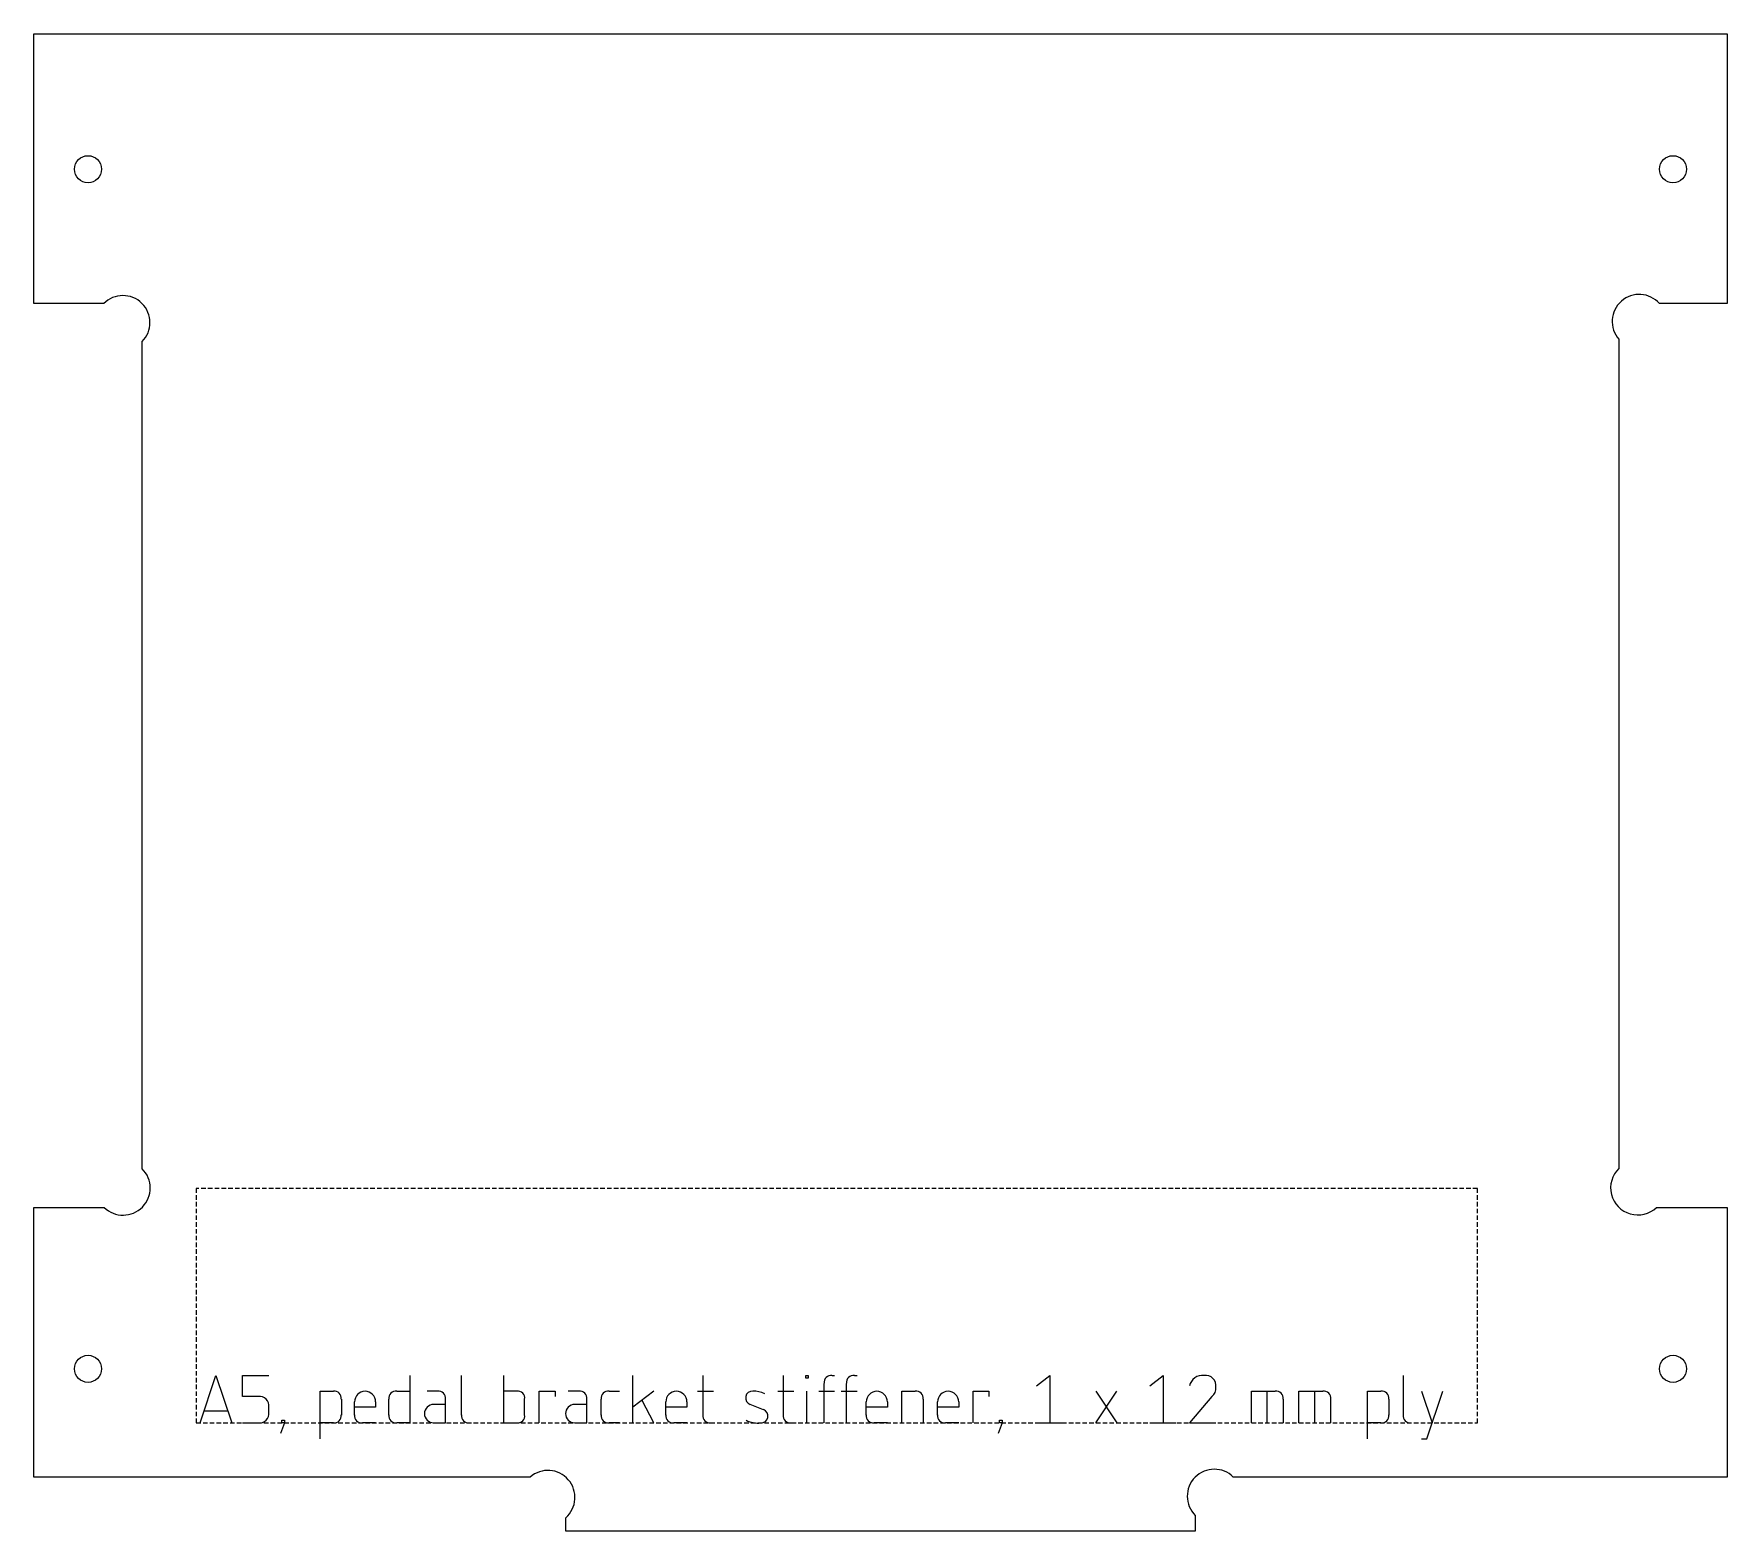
# Model space of a CAD drawing. Header units: millimetres. Extents: x -329 to -141, y -182 to -16.
import ezdxf

# ---------------------------------------------------------------- set-up
doc = ezdxf.new("R2010")
doc.units = ezdxf.units.MM
doc.linetypes.add('DASHED', pattern=[0.75, 0.5, -0.25])
doc.layers.get('0').update_dxf_attribs({"linetype": 'CONTINUOUS'})
doc.layers.add('1', color=7, linetype='DASHED')

msp = doc.modelspace()

# ---------------------------------------------------------------- linework, layer by layer
for p, q in [((-310.19, -170.19), (-308.44, -164.92)), ((-308.44, -164.92), (-306.68, -170.19)), ((-305.51, -167.26), (-305.51, -164.92)), ((-305.51, -164.92), (-302.59, -164.92)), ((-286.94, -164.92), (-286.94, -170.19)), ((-281.24, -164.92), (-281.24, -169.31)), ((-276.56, -164.92), (-276.56, -170.19)), ((-262.22, -170.19), (-262.22, -164.92)), ((-254.47, -164.92), (-254.47, -169.31)), ((-245.55, -164.92), (-245.55, -169.31)), ((-243.06, -165.21), (-243.06, -164.92)), ((-243.06, -164.92), (-242.77, -164.92)), ((-242.77, -164.92), (-242.77, -165.21)), ((-240.14, -164.92), (-239.85, -164.92)), ((-237.65, -164.92), (-237.36, -164.92)), ((-217.47, -166.09), (-216.01, -164.92)), ((-216.01, -164.92), (-216.01, -170.19)), ((-204.89, -166.09), (-203.43, -164.92)), ((-203.43, -164.92), (-203.43, -170.19)), ((-176.81, -164.92), (-176.81, -169.31)), ((-296.88, -171.94), (-296.88, -166.68)), ((-296.88, -166.68), (-295.42, -166.68)), ((-288.4, -166.68), (-286.94, -166.68)), ((-283.87, -166.68), (-285.04, -166.68)), ((-275.09, -166.68), (-276.56, -166.68)), ((-272.61, -170.19), (-272.61, -166.68)), ((-272.61, -166.68), (-270.85, -166.68)), ((-270.85, -166.68), (-270.85, -167.26)), ((-268.22, -166.68), (-269.39, -166.68)), ((-264.86, -166.68), (-263.69, -166.68)), ((-259.88, -166.68), (-262.22, -168.43)), ((-255.06, -166.68), (-253.3, -166.68)), ((-246.14, -166.68), (-244.38, -166.68)), ((-242.77, -165.21), (-243.06, -165.21)), ((-242.92, -170.19), (-242.92, -166.68)), ((-241.6, -166.68), (-239.85, -166.68)), ((-241.02, -170.19), (-241.02, -165.8)), ((-239.12, -166.68), (-237.36, -166.68)), ((-238.53, -170.19), (-238.53, -165.8)), ((-232.39, -170.19), (-232.39, -166.68)), ((-232.39, -166.68), (-230.93, -166.68)), ((-224.49, -170.19), (-224.49, -166.68)), ((-224.49, -166.68), (-222.74, -166.68)), ((-222.74, -166.68), (-222.74, -167.26)), ((-210.89, -170.19), (-208.55, -166.68)), ((-210.89, -166.68), (-208.55, -170.19)), ((-193.63, -170.19), (-193.63, -166.68)), ((-193.63, -166.68), (-191, -166.68)), ((-191.88, -170.19), (-191.88, -166.68)), ((-188.37, -170.19), (-188.37, -166.68)), ((-188.37, -166.68), (-185.73, -166.68)), ((-186.61, -170.19), (-186.61, -166.68)), ((-180.76, -171.94), (-180.76, -166.68)), ((-180.76, -166.68), (-179.3, -166.68)), ((-174.77, -166.68), (-173.6, -170.19)), ((-174.18, -171.94), (-172.43, -166.68)), ((-307.12, -168.87), (-309.75, -168.87)), ((-303.76, -167.26), (-305.51, -167.26)), ((-302.59, -169.02), (-302.59, -168.43)), ((-294.54, -167.55), (-294.54, -169.31)), ((-293.08, -169.31), (-293.08, -167.85)), ((-290.74, -168.43), (-293.08, -168.43)), ((-290.74, -167.85), (-290.74, -168.43)), ((-289.28, -169.31), (-289.28, -167.55)), ((-282.99, -168.14), (-284.31, -168.14)), ((-282.99, -170.19), (-282.99, -167.55)), ((-274.22, -169.31), (-274.22, -167.55)), ((-267.34, -168.14), (-268.66, -168.14)), ((-267.34, -170.19), (-267.34, -167.55)), ((-265.73, -169.31), (-265.73, -167.55)), ((-259.88, -170.19), (-261.2, -167.7)), ((-258.57, -169.31), (-258.57, -167.85)), ((-256.23, -168.43), (-258.57, -168.43)), ((-256.23, -167.85), (-256.23, -168.43)), ((-247.74, -168.72), (-249.21, -168.14)), ((-236.34, -169.31), (-236.34, -167.85)), ((-234, -168.43), (-236.34, -168.43)), ((-234, -167.85), (-234, -168.43)), ((-230.05, -167.55), (-230.05, -170.19)), ((-228.44, -169.31), (-228.44, -167.85)), ((-226.1, -168.43), (-228.44, -168.43)), ((-226.1, -167.85), (-226.1, -168.43)), ((-198.02, -167.26), (-200.51, -170.19)), ((-190.12, -167.55), (-190.12, -170.19)), ((-184.86, -167.55), (-184.86, -170.19)), ((-178.42, -167.55), (-178.42, -169.31)), ((-305.51, -170.19), (-303.76, -170.19)), ((-300.83, -170.19), (-301.27, -171.36)), ((-301.13, -170.19), (-301.13, -169.89)), ((-301.13, -169.89), (-300.83, -169.89)), ((-300.83, -170.19), (-301.13, -170.19)), ((-300.83, -169.89), (-300.83, -170.19)), ((-295.42, -170.19), (-296.88, -170.19)), ((-290.74, -170.19), (-292.2, -170.19)), ((-286.94, -170.19), (-288.4, -170.19)), ((-284.31, -170.19), (-282.99, -170.19)), ((-276.56, -170.19), (-275.09, -170.19)), ((-268.66, -170.19), (-267.34, -170.19)), ((-263.69, -170.19), (-264.86, -170.19)), ((-256.23, -170.19), (-257.69, -170.19)), ((-253.59, -170.19), (-253.3, -170.19)), ((-244.67, -170.19), (-244.38, -170.19)), ((-234, -170.19), (-235.46, -170.19)), ((-226.1, -170.19), (-227.56, -170.19)), ((-221.27, -170.19), (-221.71, -171.36)), ((-221.57, -170.19), (-221.57, -169.89)), ((-221.57, -169.89), (-221.27, -169.89)), ((-221.27, -170.19), (-221.57, -170.19)), ((-221.27, -169.89), (-221.27, -170.19)), ((-217.47, -170.19), (-214.55, -170.19)), ((-204.89, -170.19), (-201.97, -170.19)), ((-200.51, -170.19), (-197.58, -170.19)), ((-179.3, -170.19), (-180.76, -170.19)), ((-174.77, -171.94), (-174.18, -171.94))]:
    msp.add_line(p, q)
msp.add_lwpolyline([(-152.9, -141.97, 1), (-148.74, -146.29), (-140.9, -146.29), (-140.9, -176.19), (-195.65, -176.19, 1), (-199.87, -180.45), (-199.87, -182.19), (-269.67, -182.19), (-269.67, -180.71, 1), (-273.61, -176.19), (-328.63, -176.19), (-328.63, -146.29), (-320.84, -146.29, 1), (-316.63, -142.01), (-316.63, -50.31, 1), (-320.89, -46.09), (-328.63, -46.09), (-328.63, -16.19), (-140.9, -16.19), (-140.9, -46.09), (-148.4, -46.09, 1), (-152.9, -50.05)], format="xyb", close=True)
for centre in [(-322.63, -31.19), (-146.91, -31.19), (-322.63, -164.19), (-146.9, -164.19)]:
    msp.add_circle(centre, 1.5)
for centre, radius, start, end in [((-240.25, -165.69), 0.779, 82.2314, 187.7686), ((-237.76, -165.69), 0.779, 82.2314, 187.7686), ((-199.07, -166.37), 1.46, 83.0482, 169.0066), ((-198.74, -166.08), 1.17, -7.7686, 97.7686), ((-295.32, -167.45), 0.779, -7.7686, 97.7686), ((-291.91, -167.85), 1.17, 0, 180), ((-288.51, -167.45), 0.779, 82.2314, 187.7686), ((-283.76, -167.45), 0.779, -7.7686, 97.7686), ((-274.99, -167.45), 0.779, -7.7686, 97.7686), ((-268.11, -167.45), 0.779, -7.7686, 97.7686), ((-264.96, -167.45), 0.779, 82.2314, 187.7686), ((-257.4, -167.85), 1.17, 0, 180), ((-248.97, -167.42), 0.752, 85.8726, 251.5075), ((-248.83, -169.39), 2.72, 63.1101, 91.8323), ((-235.17, -167.85), 1.17, 0, 180), ((-230.82, -167.45), 0.779, -7.7686, 97.7686), ((-227.27, -167.85), 1.17, 0, 180), ((-198.75, -166.34), 1.18, -51.4833, 5.0861), ((-190.89, -167.45), 0.779, -7.7686, 97.7686), ((-185.63, -167.45), 0.779, -7.7686, 97.7686), ((-179.19, -167.45), 0.779, -7.7686, 97.7686), ((-303.62, -168.29), 1.04, -7.7686, 97.7686), ((-284.31, -169.16), 1.02, 90, 270), ((-268.66, -169.16), 1.02, 90, 270), ((-247.99, -169.43), 0.753, -93.6179, 70.998), ((-303.62, -169.16), 1.04, -97.7686, 7.7686), ((-295.32, -169.41), 0.779, -97.7686, 7.7686), ((-292.31, -169.41), 0.779, 172.2314, 277.7686), ((-288.51, -169.41), 0.779, 172.2314, 277.7686), ((-280.46, -169.41), 0.779, 172.2314, 277.7686), ((-274.99, -169.41), 0.779, -97.7686, 7.7686), ((-264.96, -169.41), 0.779, 172.2314, 277.7686), ((-257.8, -169.41), 0.779, 172.2314, 277.7686), ((-253.7, -169.41), 0.779, 172.2314, 277.7686), ((-248.31, -167.09), 3.11, 244.4468, 274.9435), ((-244.78, -169.41), 0.779, 172.2314, 277.7686), ((-235.57, -169.41), 0.779, 172.2314, 277.7686), ((-227.67, -169.41), 0.779, 172.2314, 277.7686), ((-179.19, -169.41), 0.779, -97.7686, 7.7686), ((-176.04, -169.41), 0.779, 172.2314, 277.7686)]:
    msp.add_arc(centre, radius, start, end)
at = {"layer": '1'}
for p, q in [((-168.58, -144.19), (-310.63, -144.19)), ((-310.63, -144.19), (-310.63, -170.19)), ((-168.58, -170.19), (-168.58, -144.19)), ((-310.63, -170.19), (-168.58, -170.19))]:
    msp.add_line(p, q, dxfattribs=at)

doc.saveas('drawing.dxf')
